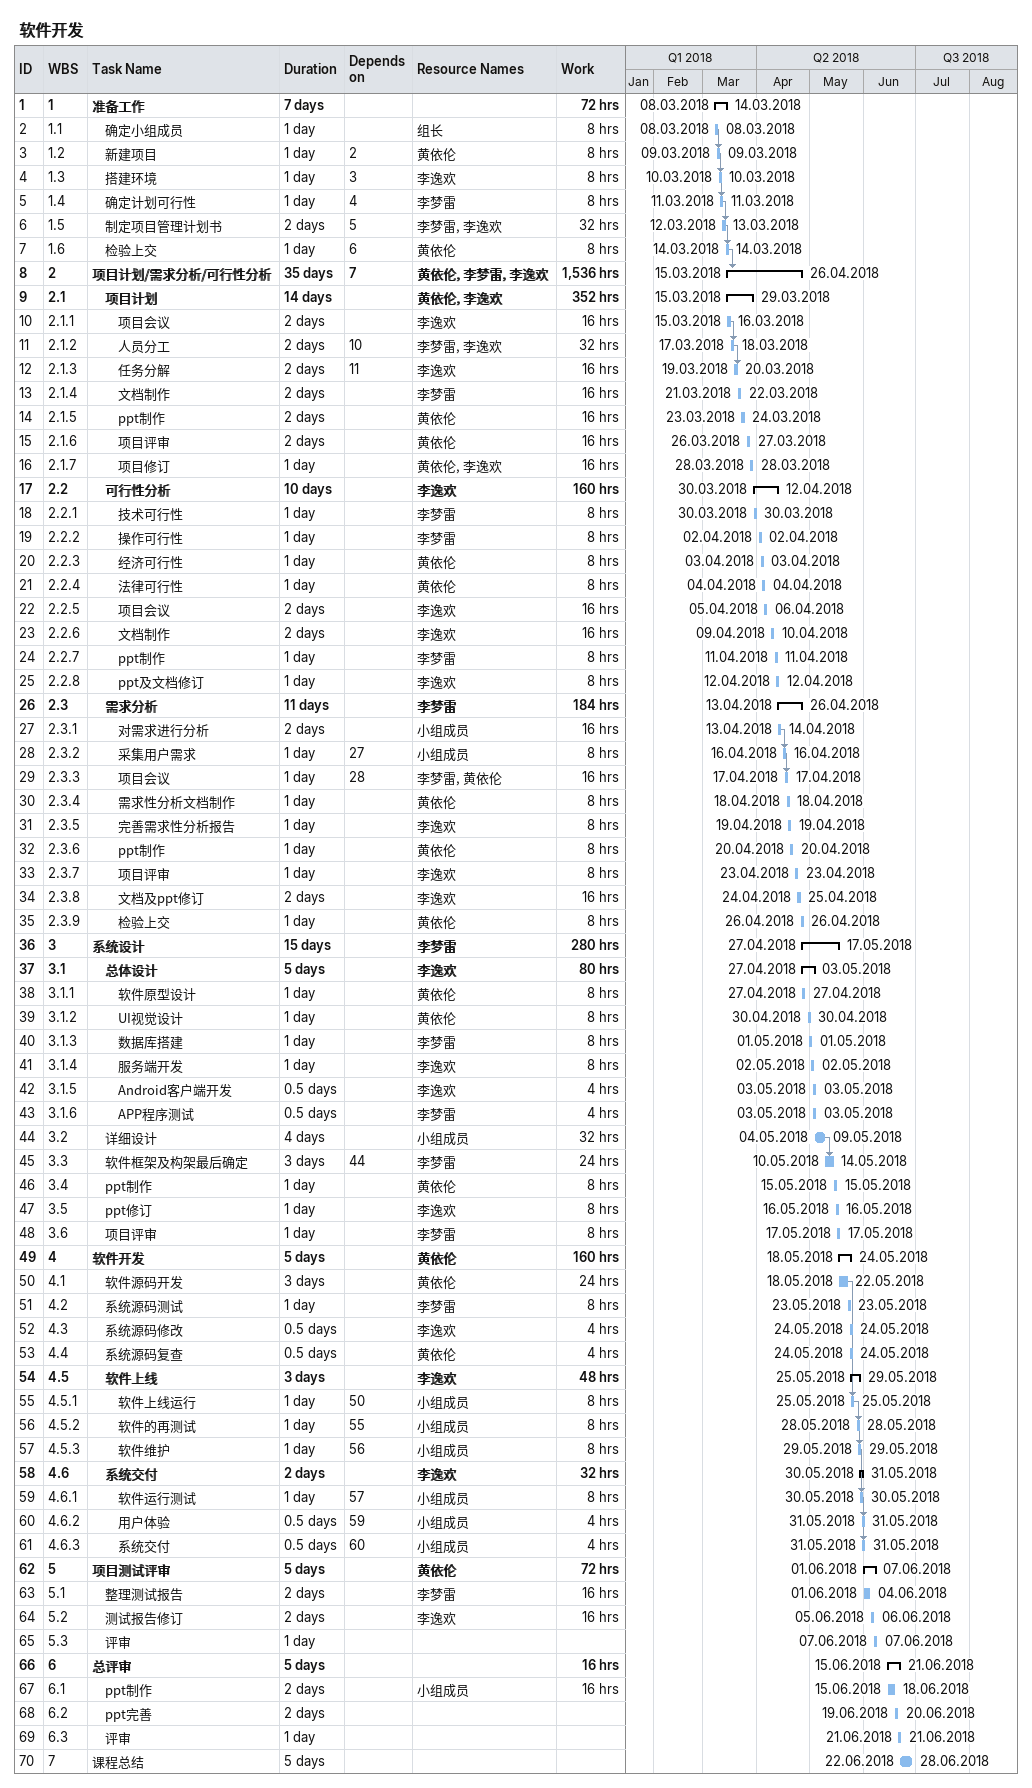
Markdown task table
软件开发

| ID | WBS | Task | Duration | Start | Finish | Predecessors | Resources | Work (h) |
|---|---|---|---|---|---|---|---|---|
| 1 | 1 | **准备工作** | 7d | 2018-03-08 | 2018-03-14 |  |  | 72 |
| 2 | 1.1 | 确定小组成员 | 1d | 2018-03-08 | 2018-03-08 |  | 组长 | 8 |
| 3 | 1.2 | 新建项目 | 1d | 2018-03-09 | 2018-03-09 | 2 | 黄依伦 | 8 |
| 4 | 1.3 | 搭建环境 | 1d | 2018-03-10 | 2018-03-10 | 3 | 李逸欢 | 8 |
| 5 | 1.4 | 确定计划可行性 | 1d | 2018-03-11 | 2018-03-11 | 4 | 李梦雷 | 8 |
| 6 | 1.5 | 制定项目管理计划书 | 2d | 2018-03-12 | 2018-03-13 | 5 | 李梦雷, 李逸欢 | 32 |
| 7 | 1.6 | 检验上交 | 1d | 2018-03-14 | 2018-03-14 | 6 | 黄依伦 | 8 |
| 8 | 2 | **项目计划/需求分析/可行性分析** | 35d | 2018-03-15 | 2018-04-26 | 7 | 黄依伦, 李梦雷, 李逸欢 | 1536 |
| 9 | 2.1 | **项目计划** | 14d | 2018-03-15 | 2018-03-29 |  | 黄依伦, 李逸欢 | 352 |
| 10 | 2.1.1 | 项目会议 | 2d | 2018-03-15 | 2018-03-16 |  | 李逸欢 | 16 |
| 11 | 2.1.2 | 人员分工 | 2d | 2018-03-17 | 2018-03-18 | 10 | 李梦雷, 李逸欢 | 32 |
| 12 | 2.1.3 | 任务分解 | 2d | 2018-03-19 | 2018-03-20 | 11 | 李逸欢 | 16 |
| 13 | 2.1.4 | 文档制作 | 2d | 2018-03-21 | 2018-03-22 |  | 李梦雷 | 16 |
| 14 | 2.1.5 | ppt制作 | 2d | 2018-03-23 | 2018-03-24 |  | 黄依伦 | 16 |
| 15 | 2.1.6 | 项目评审 | 2d | 2018-03-26 | 2018-03-27 |  | 黄依伦 | 16 |
| 16 | 2.1.7 | 项目修订 | 1d | 2018-03-28 | 2018-03-28 |  | 黄依伦, 李逸欢 | 16 |
| 17 | 2.2 | **可行性分析** | 10d | 2018-03-30 | 2018-04-12 |  | 李逸欢 | 160 |
| 18 | 2.2.1 | 技术可行性 | 1d | 2018-03-30 | 2018-03-30 |  | 李梦雷 | 8 |
| 19 | 2.2.2 | 操作可行性 | 1d | 2018-04-02 | 2018-04-02 |  | 李梦雷 | 8 |
| 20 | 2.2.3 | 经济可行性 | 1d | 2018-04-03 | 2018-04-03 |  | 黄依伦 | 8 |
| 21 | 2.2.4 | 法律可行性 | 1d | 2018-04-04 | 2018-04-04 |  | 黄依伦 | 8 |
| 22 | 2.2.5 | 项目会议 | 2d | 2018-04-05 | 2018-04-06 |  | 李逸欢 | 16 |
| 23 | 2.2.6 | 文档制作 | 2d | 2018-04-09 | 2018-04-10 |  | 李逸欢 | 16 |
| 24 | 2.2.7 | ppt制作 | 1d | 2018-04-11 | 2018-04-11 |  | 李梦雷 | 8 |
| 25 | 2.2.8 | ppt及文档修订 | 1d | 2018-04-12 | 2018-04-12 |  | 李逸欢 | 8 |
| 26 | 2.3 | **需求分析** | 11d | 2018-04-13 | 2018-04-26 |  | 李梦雷 | 184 |
| 27 | 2.3.1 | 对需求进行分析 | 2d | 2018-04-13 | 2018-04-14 |  | 小组成员 | 16 |
| 28 | 2.3.2 | 采集用户需求 | 1d | 2018-04-16 | 2018-04-16 | 27 | 小组成员 | 8 |
| 29 | 2.3.3 | 项目会议 | 1d | 2018-04-17 | 2018-04-17 | 28 | 李梦雷, 黄依伦 | 16 |
| 30 | 2.3.4 | 需求性分析文档制作 | 1d | 2018-04-18 | 2018-04-18 |  | 黄依伦 | 8 |
| 31 | 2.3.5 | 完善需求性分析报告 | 1d | 2018-04-19 | 2018-04-19 |  | 李逸欢 | 8 |
| 32 | 2.3.6 | ppt制作 | 1d | 2018-04-20 | 2018-04-20 |  | 黄依伦 | 8 |
| 33 | 2.3.7 | 项目评审 | 1d | 2018-04-23 | 2018-04-23 |  | 李逸欢 | 8 |
| 34 | 2.3.8 | 文档及ppt修订 | 2d | 2018-04-24 | 2018-04-25 |  | 李逸欢 | 16 |
| 35 | 2.3.9 | 检验上交 | 1d | 2018-04-26 | 2018-04-26 |  | 黄依伦 | 8 |
| 36 | 3 | **系统设计** | 15d | 2018-04-27 | 2018-05-17 |  | 李梦雷 | 280 |
| 37 | 3.1 | **总体设计** | 5d | 2018-04-27 | 2018-05-03 |  | 李逸欢 | 80 |
| 38 | 3.1.1 | 软件原型设计 | 1d | 2018-04-27 | 2018-04-27 |  | 黄依伦 | 8 |
| 39 | 3.1.2 | UI视觉设计 | 1d | 2018-04-30 | 2018-04-30 |  | 黄依伦 | 8 |
| 40 | 3.1.3 | 数据库搭建 | 1d | 2018-05-01 | 2018-05-01 |  | 李梦雷 | 8 |
| 41 | 3.1.4 | 服务端开发 | 1d | 2018-05-02 | 2018-05-02 |  | 李逸欢 | 8 |
| 42 | 3.1.5 | Android客户端开发 | 0.5d | 2018-05-03 | 2018-05-03 |  | 李逸欢 | 4 |
| 43 | 3.1.6 | APP程序测试 | 0.5d | 2018-05-03 | 2018-05-03 |  | 李梦雷 | 4 |
| 44 | 3.2 | 详细设计 | 4d | 2018-05-04 | 2018-05-09 |  | 小组成员 | 32 |
| 45 | 3.3 | 软件框架及构架最后确定 | 3d | 2018-05-10 | 2018-05-14 | 44 | 李梦雷 | 24 |
| 46 | 3.4 | ppt制作 | 1d | 2018-05-15 | 2018-05-15 |  | 黄依伦 | 8 |
| 47 | 3.5 | ppt修订 | 1d | 2018-05-16 | 2018-05-16 |  | 李逸欢 | 8 |
| 48 | 3.6 | 项目评审 | 1d | 2018-05-17 | 2018-05-17 |  | 李梦雷 | 8 |
| 49 | 4 | **软件开发** | 5d | 2018-05-18 | 2018-05-24 |  | 黄依伦 | 160 |
| 50 | 4.1 | 软件源码开发 | 3d | 2018-05-18 | 2018-05-22 |  | 黄依伦 | 24 |
| 51 | 4.2 | 系统源码测试 | 1d | 2018-05-23 | 2018-05-23 |  | 李梦雷 | 8 |
| 52 | 4.3 | 系统源码修改 | 0.5d | 2018-05-24 | 2018-05-24 |  | 李逸欢 | 4 |
| 53 | 4.4 | 系统源码复查 | 0.5d | 2018-05-24 | 2018-05-24 |  | 黄依伦 | 4 |
| 54 | 4.5 | **软件上线** | 3d | 2018-05-25 | 2018-05-29 |  | 李逸欢 | 48 |
| 55 | 4.5.1 | 软件上线运行 | 1d | 2018-05-25 | 2018-05-25 | 50 | 小组成员 | 8 |
| 56 | 4.5.2 | 软件的再测试 | 1d | 2018-05-28 | 2018-05-28 | 55 | 小组成员 | 8 |
| 57 | 4.5.3 | 软件维护 | 1d | 2018-05-29 | 2018-05-29 | 56 | 小组成员 | 8 |
| 58 | 4.6 | **系统交付** | 2d | 2018-05-30 | 2018-05-31 |  | 李逸欢 | 32 |
| 59 | 4.6.1 | 软件运行测试 | 1d | 2018-05-30 | 2018-05-30 | 57 | 小组成员 | 8 |
| 60 | 4.6.2 | 用户体验 | 0.5d | 2018-05-31 | 2018-05-31 | 59 | 小组成员 | 4 |
| 61 | 4.6.3 | 系统交付 | 0.5d | 2018-05-31 | 2018-05-31 | 60 | 小组成员 | 4 |
| 62 | 5 | **项目测试评审** | 5d | 2018-06-01 | 2018-06-07 |  | 黄依伦 | 72 |
| 63 | 5.1 | 整理测试报告 | 2d | 2018-06-01 | 2018-06-04 |  | 李梦雷 | 16 |
| 64 | 5.2 | 测试报告修订 | 2d | 2018-06-05 | 2018-06-06 |  | 李逸欢 | 16 |
| 65 | 5.3 | 评审 | 1d | 2018-06-07 | 2018-06-07 |  |  |  |
| 66 | 6 | **总评审** | 5d | 2018-06-15 | 2018-06-21 |  |  | 16 |
| 67 | 6.1 | ppt制作 | 2d | 2018-06-15 | 2018-06-18 |  | 小组成员 | 16 |
| 68 | 6.2 | ppt完善 | 2d | 2018-06-19 | 2018-06-20 |  |  |  |
| 69 | 6.3 | 评审 | 1d | 2018-06-21 | 2018-06-21 |  |  |  |
| 70 | 7 | 课程总结 | 5d | 2018-06-22 | 2018-06-28 |  |  |  |
